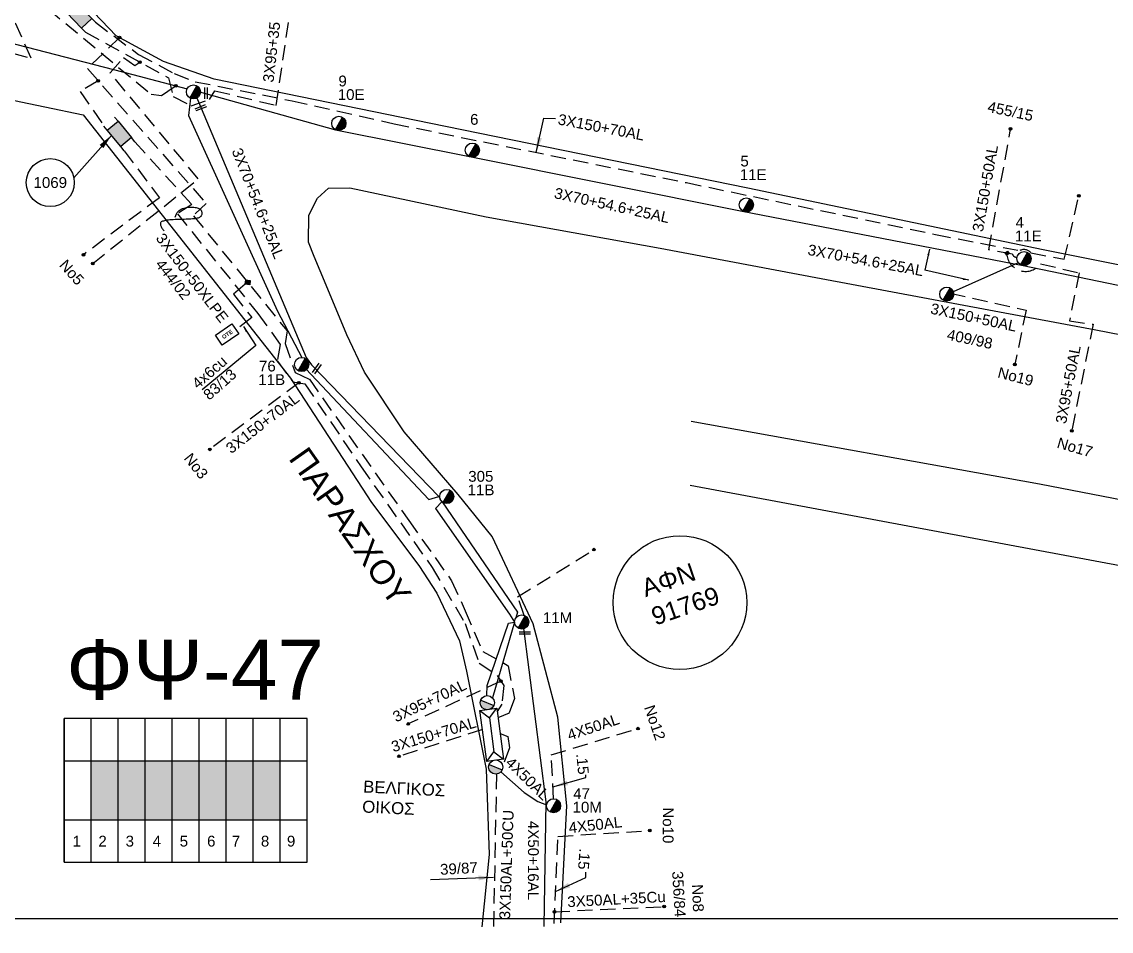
# Model space of a CAD drawing. Header units: millimetres. Extents: x 31 to 3826, y 22 to 1041.
# Drawn here: x 1340.4 to 1522, y 33.8 to 185.4 of the extents above; entities that cross this region are included whole.
import ezdxf
from ezdxf.enums import TextEntityAlignment as Align

# ---------------------------------------------------------------- set-up
doc = ezdxf.new("R2010")
doc.units = ezdxf.units.MM
doc.linetypes.add('DASHED', pattern=[19.05, 12.7, -6.35])
for name, color, linetype in [('Link Box 4 Διευθύνσεων', 7, 'Continuous'), ('Pillar OTE', 7, 'Continuous'), ('Άγνωστα', 7, 'Continuous'), ('Ασφαλειοκιβώτια Χ.Τ 9 αναχωρήσεων', 7, 'Continuous'), ('Γυμνά εναέρια ΧΤ και ΦΟΠ (3Φ)   4x50+16AL', 7, 'Continuous'), ('Επιγραφές - Σχήματα', 7, 'Continuous'), ('Καλώδια ΧΤ   3x150+50AL', 7, 'DASHED'), ('Καλώδια ΧΤ   3x150AL+50CU', 7, 'DASHED'), ('Καλώδια ΧΤ   3x150AL+50XLPE', 7, 'DASHED'), ('Καλώδια ΧΤ   4x6CU', 7, 'DASHED'), ('Μηχανική τομή', 7, 'Continuous'), ('Στύλος ΦΜ', 7, 'Continuous'), ('Στύλος ΦΜ @ 1', 7, 'Continuous'), ('Συνδέσεις', 7, 'Continuous'), ('Συνεστραμμένα ΧΤ   3x70+54.6+25 AL', 7, 'SYN_LINE'), ('Υποσταθμός εναέριος 2 στύλων', 7, 'Continuous'), ('Υποσταθμός πόλεως', 7, 'Continuous'), ('Υπόβαθρο ΔΕΗ', 7, 'Continuous'), ('Υπόγεια Καλώδια Δικτύου ΧΤ   .15', 7, 'DASHED'), ('Υπόγεια καλώδια Δικτύου ΧΤ και Παρ. ΧΤ - 3X150+70 AL', 7, 'DASHED'), ('Υπόγεια καλώδια Παροχών ΧΤ   4x50AL', 7, 'DASHED')]:
    doc.layers.add(name, color=color, linetype=linetype)
doc.styles.get("Standard").update_dxf_attribs({"font": 'arial.ttf'})
doc.linetypes.add('SYN_LINE', pattern='A,0.5,-0.0001,["/\\/\\/\\/",Standard,S=0.1,R=0,X=0,Y=-0.05],-0.25', length=0.7501)
doc.dimstyles.new('ISO-25', dxfattribs={"dimtxt": 2.5, "dimasz": 2.5, "dimexe": 1.25, "dimexo": 0.625, "dimtad": 1, "dimtxsty": 'Standard', "dimcen": 2.5, "dimadec": 0, "dimazin": 0, "dimtfac": 1, "dimtmove": 0, "dimatfit": 3, "dimfxl": 1, "dimarcsym": 0})

# ---------------------------------------------------------------- blocks, each defined once
blk = doc.blocks.new('ΥΠΟΣΤΑΘΜΟΣ ΕΝΑΕΡΙΟΣ ΕΠΙ 2 ΣΤΥΛΩΝ')
at = {"layer": 'Υποσταθμός εναέριος 2 στύλων', "linetype": 'Continuous'}
for points in [[(-11.97, -2.11, 0.574793), (-8.45, -0.07, 0.268822), (-9.64, 1.98)], [(9.68, -2.15, 0.574793), (13.19, -0.1, 0.268822), (12.01, 1.95)]]:
    blk.add_hatch(color=256, dxfattribs=at).paths.add_polyline_path(points)
for p, q in [((-11.97, -2.11), (-9.64, 1.98)), ((9.68, -2.15), (12.01, 1.95))]:
    blk.add_line(p, q, dxfattribs=at)
for centre in [(-10.81, -0.07), (10.84, -0.1)]:
    blk.add_circle(centre, 2.36, dxfattribs=at)
at = {"layer": 'Υποσταθμός πόλεως', "linetype": 'Continuous', "ltscale": 40}
blk.add_lwpolyline([(-8.57, 2.82), (8.57, 2.82), (8.57, -2.82), (-8.57, -2.82)], close=True, dxfattribs=at)
for points in [[(-5.75, 0), (-8.57, 2.82)], [(-8.57, -2.82), (-5.75, 0)], [(-5.75, 0), (5.75, 0)], [(5.75, 0), (8.57, 2.82)], [(8.57, -2.82), (5.75, 0)]]:
    blk.add_lwpolyline(points, dxfattribs=at)
at = {"layer": 'Υποσταθμός εναέριος 2 στύλων', "ltscale": 40, "flags": 1}
for tag, p in [('ΜΕΤΑΣΧΗΜΑΤΙΣΜΟΣ', (14.09, 2.51)), ('ΙΣΧΥΣ', (14.07, -0.28)), ('ΑΡΙΘΜΟΣ', (14.19, -3))]:
    blk.add_attdef(tag, p, '', height=1.8, dxfattribs=at)
blk = doc.blocks.new('ΥΠΑΡΧΩΝ ΤΣΙΜΕΝΤΕΝΙΟΣ ΣΤΥΛΟΣ')
at = {"layer": 'Στύλος ΦΜ'}
blk.add_hatch(color=7, dxfattribs=at).paths.add_polyline_path([(-1.29, -2.28, 0.574793), (2.62, 0, 0.268822), (1.3, 2.27)])
at = {"layer": 'Στύλος ΦΜ', "color": 7}
blk.add_line((-1.29, -2.28), (1.3, 2.27), dxfattribs=at)
blk.add_circle((0, 0), 2.62, dxfattribs=at)
at = {"layer": 'Στύλος ΦΜ', "flags": 4}
for tag, p in [('ΑΡΙΘΜΟΣ', (-4.68, 8.05)), ('ΤΥΠΟΣ', (-4.91, 3.03))]:
    blk.add_attdef(tag, p, '', height=4, dxfattribs=at)
blk = doc.blocks.new('ΜΗΧΑΝΙΚΗ ΤΟΜΗ')
at = {"layer": 'Μηχανική τομή', "ltscale": 40}
for p, q in [((-1.89, 0.78), (1.89, 0.78)), ((1.89, 0), (-1.89, 0))]:
    blk.add_line(p, q, dxfattribs=at)
blk = doc.blocks.new('_ΣΥΝΔΕΣΗ')
at = {"layer": 'Συνδέσεις', "linetype": 'SYN_LINE', "ltscale": 40}
blk.add_hatch(color=256, dxfattribs=at).paths.add_polyline_path([(0.5, -0.01, 1), (-0.5, -0.01, 1)])
at = {"layer": 'Συνδέσεις'}
blk.add_circle((0, -0.01), 0.5, dxfattribs=at)
blk = doc.blocks.new('LINK BOX 4 ΑΝΑΧΩΡΗΣΕΩΝ')
at = {"layer": 'Link Box 4 Διευθύνσεων', "ltscale": 40}
blk.add_hatch(color=256, dxfattribs=at).paths.add_polyline_path([(-3.54, 0), (-3.54, -4.67), (3.54, -4.67), (3.54, 0)])
for p, q in [((-3.54, 0), (-5.33, 0)), ((5.33, 0), (3.54, 0)), ((-3.54, -4.67), (-5.33, -4.67)), ((5.33, -4.67), (3.54, -4.67))]:
    blk.add_line(p, q, dxfattribs=at)
blk.add_lwpolyline([(-3.54, -4.67), (-3.54, 0), (3.54, 0), (3.54, -4.67)], close=True, dxfattribs=at)
blk = doc.blocks.new('ΑΣΦΑΛΕΙΟΚΙΒΩΤΙΟ ΥΠΟΣΤΑΘΜΟΥ 9 ΑΝΑΧΩΡΗΣΕΩΝ')
at = {"layer": 'Ασφαλειοκιβώτια Χ.Τ 9 αναχωρήσεων', "ltscale": 40}
for p, q in [((-23.8, 40.36), (24.02, 40.36)), ((-9.72, 40.36), (-9.72, -40.64)), ((9.94, 40.36), (9.94, -40.64)), ((-23.8, 31.36), (24.02, 31.36)), ((-23.8, 22.36), (24.02, 22.36)), ((-23.8, 13.36), (24.02, 13.36)), ((-23.8, 4.36), (24.02, 4.36)), ((-23.8, -4.64), (24.02, -4.64)), ((-23.8, -13.64), (24.02, -13.64)), ((-23.8, -22.64), (24.02, -22.64)), ((-23.8, -31.64), (24.02, -31.64))]:
    blk.add_line(p, q, dxfattribs=at)
at = {"layer": 'Ασφαλειοκιβώτια Χ.Τ 9 αναχωρήσεων'}
blk.add_lwpolyline([(-23.8, -40.64), (24.02, -40.64), (24.02, 40.36), (-23.8, 40.36)], close=True, dxfattribs=at)
for s, p in [('1', (-18.61, 37.57)), ('2', (-18.61, 29)), ('3', (-18.61, 19.93)), ('4', (-18.61, 10.91)), ('5', (-18.61, 1.89)), ('6', (-18.61, -7.24)), ('7', (-18.61, -15.48)), ('8', (-18.61, -25.17)), ('9', (-18.61, -33.86))]:
    blk.add_text(s, height=3.6, rotation=270, dxfattribs=at).set_placement(p)
at = {"layer": 'Ασφαλειοκιβώτια Χ.Τ 9 αναχωρήσεων', "ltscale": 40}
for tag, height, p in [('ΟΝΟΜΑ', 5, (-0.16, 44.31)), ('ΚΕΙΜΕΝΟ 1', 2, (17.06, 35.59)), ('ΚΕΙΜΕΝΟ 2', 2, (17.06, 26.88)), ('ΚΕΙΜΕΝΟ 3', 2, (17.06, 17.69)), ('ΚΕΙΜΕΝΟ 4', 2, (17.06, 8.71)), ('ΚΕΙΜΕΝΟ 5', 2, (17.06, -0.13)), ('ΚΕΙΜΕΝΟ 6', 2, (17.06, -9.05)), ('ΚΕΙΜΕΝΟ 7', 2, (17.06, -18.13)), ('ΚΕΙΜΕΝΟ 8', 2, (17.06, -26.85)), ('ΚΕΙΜΕΝΟ 9', 2, (17.06, -35.99)), ('ΣΧ', 2, (-0.1, -42.64))]:
    blk.add_attdef(tag, text='', height=height, dxfattribs=at).set_placement(p, align=Align.MIDDLE_CENTER)
blk = doc.blocks.new('TSONTA XT1')
at = {"ltscale": 40}
h = blk.add_hatch(color=256, dxfattribs=at)
h.dxf.hatch_style = 1
h.paths.add_polyline_path([(595.96, 2487.66), (597.07, 2488.77), (595.96, 2489.87), (594.85, 2488.77)])
blk.add_lwpolyline([(594.85, 2488.77), (595.96, 2489.87), (597.07, 2488.77), (595.96, 2487.66)], close=True, dxfattribs=at)
blk = doc.blocks.new('PILLAR ΟΤΕ')
at = {"layer": 'Pillar OTE', "ltscale": 40}
blk.add_lwpolyline([(-3.31, 2.02), (3.39, 2.02), (3.39, -1.99), (-3.31, -1.99)], close=True, dxfattribs=at)
at = {"layer": 'Pillar OTE', "insert": (-1.81, 0.71), "char_height": 1.3575, "width": 109.961, "attachment_point": 1}
blk.add_mtext('{\\fArial|b1|i0|c161|p34;OTE}', dxfattribs=at)

msp = doc.modelspace()

# ---------------------------------------------------------------- hatches: boundary and pattern name
at = {"layer": 'Ασφαλειοκιβώτια Χ.Τ 9 αναχωρήσεων'}
for color, points in [(5, [(1356.5, 62.17), (1352, 62.17), (1352, 52.34), (1356.5, 52.34)]), (85, [(1361, 62.17), (1356.5, 62.17), (1356.5, 52.34), (1361, 52.34)]), (30, [(1365.5, 62.17), (1361, 62.17), (1361, 52.34), (1365.5, 52.34)]), (1, [(1370, 62.17), (1365.5, 62.17), (1365.5, 52.34), (1370, 52.34)]), (133, [(1374.5, 62.17), (1370, 62.17), (1370, 52.34), (1374.5, 52.34)]), (62, [(1379, 62.17), (1374.5, 62.17), (1374.5, 52.34), (1379, 52.34)]), (27, [(1379, 52.34), (1383.5, 52.34), (1383.5, 62.17), (1379, 62.17)])]:
    msp.add_hatch(color=color, dxfattribs=at).paths.add_polyline_path(points)

# ---------------------------------------------------------------- linework, layer by layer
at = {"layer": 'Άγνωστα', "color": 25, "linetype": 'DASHED', "ltscale": 0.2}
for points in [[(1351.02, 183.66), (1364.86, 176.04), (1365.65, 172.89), (1368.63, 171.35), (1371.7, 172.44), (1372.62, 173.88), (1382.84, 171.43), (1385.08, 186.8)], [(1356.7, 182.75), (1351.35, 177.57), (1371.18, 155.07), (1369.03, 153.05), (1384.68, 133.83), (1384.33, 131.75), (1386, 126.89), (1388.36, 125.78), (1404.92, 102.26), (1412.07, 92.19), (1414.35, 87.18), (1417.26, 80.41), (1421.48, 78.04), (1422.54, 72.56), (1421.66, 70.1), (1419.8, 69.37)], [(1352.24, 145.07), (1369.85, 159.18), (1355.13, 176.87), (1357.38, 179.39), (1359.28, 178.08), (1360.11, 178.63)], [(1353.16, 175.52), (1350.18, 173.76), (1354.09, 168)]]:
    msp.add_lwpolyline(points, dxfattribs=at)
at = {"layer": 'Άγνωστα', "color": 62}
msp.add_lwpolyline([(1368.54, 172.61), (1368.23, 169.75), (1383.04, 137.13), (1387.12, 129.42)], dxfattribs=at)
at = {"layer": 'Άγνωστα', "color": 85, "linetype": 'DASHED', "ltscale": 0.2}
for points in [[(1359.28, 165.36), (1368.75, 154.92), (1366.36, 153.37), (1379.79, 136.72), (1383.51, 131.58), (1383.02, 128.78), (1385.61, 125.38), (1387.6, 125.02), (1396.99, 111.18), (1408.83, 94.4), (1414.35, 85.05), (1416.64, 78.45), (1419.68, 76.43), (1420.76, 74.73), (1420.42, 71.61), (1419.67, 70.38)], [(1357.48, 163.88), (1363.36, 156.05), (1350.7, 146.53)], [(1420.3, 75.46), (1404.85, 68.33)]]:
    msp.add_lwpolyline(points, dxfattribs=at)
at = {"layer": 'Άγνωστα'}
for points in [[(1365.98, 152.78), (1366.08, 153.08), (1366.2, 153.34), (1366.33, 153.56), (1366.48, 153.75), (1366.64, 153.9), (1366.82, 154.03), (1367.01, 154.14), (1367.22, 154.23), (1367.44, 154.3), (1367.68, 154.36), (1367.93, 154.41), (1368.18, 154.44), (1368.42, 154.46), (1368.67, 154.47), (1368.9, 154.46), (1369.12, 154.45), (1369.32, 154.42), (1369.5, 154.39), (1369.67, 154.35), (1369.82, 154.29), (1369.95, 154.23), (1370.06, 154.17), (1370.16, 154.09), (1370.24, 154.01), (1370.31, 153.92), (1370.37, 153.83), (1370.4, 153.74), (1370.43, 153.64), (1370.45, 153.54), (1370.45, 153.44), (1370.44, 153.34), (1370.42, 153.25), (1370.39, 153.16), (1370.35, 153.07), (1370.3, 152.99), (1370.24, 152.91), (1370.16, 152.84), (1370.06, 152.77), (1369.95, 152.71), (1369.81, 152.66), (1369.66, 152.61), (1369.48, 152.58), (1369.29, 152.54), (1369.08, 152.52), (1368.86, 152.5), (1368.61, 152.48), (1368.35, 152.46), (1368.08, 152.45), (1367.8, 152.44), (1367.5, 152.43), (1367.2, 152.43), (1366.89, 152.42), (1366.59, 152.41), (1366.28, 152.4), (1365.98, 152.39), (1365.68, 152.37), (1365.4, 152.35), (1365.12, 152.33), (1364.86, 152.31), (1364.62, 152.28), (1364.4, 152.24), (1364.2, 152.21), (1364.02, 152.16), (1363.87, 152.11), (1363.75, 152.06), (1363.66, 152), (1363.59, 151.93), (1363.55, 151.85), (1363.52, 151.77), (1363.52, 151.68), (1363.53, 151.58), (1363.56, 151.47), (1363.6, 151.35), (1363.65, 151.23), (1363.71, 151.1), (1363.79, 150.97), (1363.87, 150.85), (1363.95, 150.73), (1364.04, 150.61), (1364.14, 150.51)], [(1424.27, 86.13), (1424.25, 86.19)]]:
    msp.add_lwpolyline(points, dxfattribs=at)
at = {"layer": 'Άγνωστα', "color": 62, "linetype": 'DASHED', "ltscale": 0.2}
msp.add_lwpolyline([(1504.62, 146.48, 0.676256), (1510.24, 145.04), (1516.67, 143.51), (1515.06, 135.5), (1519.01, 134.95), (1515.44, 117.21)], format="xyb", dxfattribs=at)
at = {"layer": 'Άγνωστα', "color": 5, "linetype": 'DASHED', "ltscale": 0.2}
msp.add_lwpolyline([(1424.16, 86.43), (1423.08, 89.5), (1435.8, 97.39)], dxfattribs=at)
at = {"layer": 'Άγνωστα', "color": 1}
msp.add_lwpolyline([(1420.28, 60.34), (1424.16, 56.88), (1426.46, 55.39), (1427.91, 54.83)], dxfattribs=at)
at = {"layer": 'Άγνωστα', "color": 1, "linetype": 'DASHED', "ltscale": 0.2}
msp.add_lwpolyline([(1429.23, 37.03), (1447.51, 37.89)], dxfattribs=at)
at = {"layer": 'Άγνωστα'}
msp.add_circle((1450.12, 88.56), 11.14, dxfattribs=at)
at = {"layer": 'Γυμνά εναέρια ΧΤ και ΦΟΠ (3Φ)   4x50+16AL', "color": 1}
msp.add_lwpolyline([(1424, 84.68), (1427.77, 55.33), (1427.45, 34.59)], dxfattribs=at)
at = {"layer": 'Επιγραφές - Σχήματα'}
msp.add_lwpolyline([(59.44, 35.9), (2090.36, 35.9), (2090.36, 1038.33), (59.44, 1038.33)], close=True, dxfattribs=at)
at = {"layer": 'Επιγραφές - Σχήματα', "ltscale": 40}
msp.add_lwpolyline([(1379.44, 131.39), (1370.47, 124.04)], dxfattribs=at)
at = {"layer": 'Επιγραφές - Σχήματα', "color": 7}
msp.add_circle((1345.17, 158.56), 4, dxfattribs=at)
at = {"layer": 'Καλώδια ΧΤ   3x150+50AL', "color": 173, "ltscale": 0.2}
msp.add_lwpolyline([(1281.32, 192.19), (1298.91, 190.28), (1316.8, 186.03), (1341.96, 179.32), (1337.36, 189.61), (1345.69, 191.2)], dxfattribs=at)
at = {"layer": 'Καλώδια ΧΤ   3x150+50AL', "color": 62, "ltscale": 0.2}
msp.add_lwpolyline([(1495.19, 140.11), (1507.82, 137.3), (1505.97, 128.23)], dxfattribs=at)
at = {"layer": 'Καλώδια ΧΤ   3x150AL+50CU', "color": 133, "ltscale": 0.2}
for points in [[(1420.16, 66.71), (1421.45, 66.22), (1421.72, 64.36), (1420.59, 61.3)], [(1419.58, 59.98), (1419.01, 33.78)]]:
    msp.add_lwpolyline(points, dxfattribs=at)
at = {"layer": 'Καλώδια ΧΤ   3x150AL+50XLPE', "color": 62, "linetype": 'DASHED', "lineweight": -3, "ltscale": 0.2}
msp.add_lwpolyline([(1506.35, 146.17, -0.416576), (1505.55, 146.65), (1501.62, 147.36), (1505.25, 167.52)], format="xyb", dxfattribs=at)
at = {"layer": 'Καλώδια ΧΤ   4x6CU', "color": 25, "linetype": 'DASHED', "lineweight": -3, "ltscale": 0.2}
msp.add_lwpolyline([(1377.65, 141.61), (1375.7, 139.98), (1378.79, 136.05), (1376.2, 134.09)], dxfattribs=at)
at = {"layer": 'Συνεστραμμένα ΧΤ   3x70+54.6+25 AL', "color": 133, "ltscale": 20}
msp.add_line((1329.84, 184.11), (1358.91, 176.56), dxfattribs=at)
at = {"layer": 'Συνεστραμμένα ΧΤ   3x70+54.6+25 AL', "color": 133, "ltscale": 10}
msp.add_line((1358.91, 176.56), (1367.98, 174.2), dxfattribs=at)
at = {"layer": 'Συνεστραμμένα ΧΤ   3x70+54.6+25 AL', "color": 5, "ltscale": 20}
for p, q in [((1369.41, 173.06), (1387.82, 129.39)), ((1388.7, 128.2), (1409.92, 106.22)), ((1410.51, 105.34), (1423.07, 86.96))]:
    msp.add_line(p, q, dxfattribs=at)
at = {"layer": 'Συνεστραμμένα ΧΤ   3x70+54.6+25 AL', "color": 62, "ltscale": 20}
for p, q in [((1370.03, 173.67), (1392.69, 167.36)), ((1392.69, 167.36), (1415.33, 162.83)), ((1415.33, 162.83), (1460.49, 153.79)), ((1460.49, 153.79), (1507.32, 144.73)), ((1507.32, 144.73), (1556.76, 134.52)), ((1387.77, 127.5), (1408.25, 105.76)), ((1409.41, 104.25), (1421.7, 86.65))]:
    msp.add_line(p, q, dxfattribs=at)
at = {"layer": 'Συνεστραμμένα ΧΤ   3x70+54.6+25 AL', "color": 62, "ltscale": 15}
msp.add_line((1506.53, 145.21), (1495.19, 140.11), dxfattribs=at)
at = {"layer": 'Συνεστραμμένα ΧΤ   3x70+54.6+25 AL', "color": 5, "ltscale": 8}
for p, q in [((1387.82, 129.39), (1388.7, 128.2)), ((1409.92, 106.22), (1410.16, 105.86)), ((1423.07, 86.96), (1422.79, 86.01))]:
    msp.add_line(p, q, dxfattribs=at)
at = {"layer": 'Συνεστραμμένα ΧΤ   3x70+54.6+25 AL', "color": 62, "ltscale": 8}
for p, q in [((1408.25, 105.76), (1409.92, 106.22)), ((1410.47, 105.41), (1409.41, 104.25)), ((1421.7, 86.65), (1422.57, 85.27)), ((1421.58, 85.13), (1422.57, 85.27)), ((1417.95, 73.05), (1418.01, 74.74))]:
    msp.add_line(p, q, dxfattribs=at)
at = {"layer": 'Συνεστραμμένα ΧΤ   3x70+54.6+25 AL', "color": 62, "ltscale": 10}
msp.add_line((1418.01, 74.74), (1421.58, 85.13), dxfattribs=at)
at = {"layer": 'Συνεστραμμένα ΧΤ   3x70+54.6+25 AL', "color": 5, "ltscale": 15}
msp.add_line((1422.57, 85.27), (1418.9, 72.66), dxfattribs=at)
at = {"layer": 'Υπόβαθρο ΔΕΗ'}
for points in [[(1229.18, 195.24), (1350.63, 169.88), (1385.22, 125.99), (1398.74, 105.22), (1406.59, 94.72), (1409.61, 90.14), (1413.36, 82.16), (1414.56, 77.1), (1417.82, 60.8), (1418.31, 46.56), (1417.1, 34.51)], [(1595.14, 130.24), (1556.48, 138.17), (1510.69, 147.33), (1461.45, 157.62), (1411.07, 167.91), (1372.48, 175.8), (1364.02, 178.75), (1356.16, 183.05), (1351.19, 188.19)], [(1430.3, 35.18), (1431.3, 54.7), (1429.77, 69.45), (1425.65, 84.99), (1418.85, 99.55), (1413.19, 106.55), (1404.18, 117), (1397.57, 126.97), (1394.6, 133.18), (1391.15, 141.44), (1389.14, 146.23), (1388.19, 148.62), (1388.28, 153.11), (1389.72, 155.98), (1391.54, 157.61), (1395.08, 157.7), (1417.82, 152.86), (1446.82, 147.65), (1473.65, 142.59), (1519.48, 134.01), (1561.34, 125.88)], [(1552.22, 100.12), (1510.05, 108.31), (1452.03, 118.76)], [(1451.83, 108.15), (1591.93, 81.98), (1577.86, 35.86)]]:
    msp.add_lwpolyline(points, dxfattribs=at)
at = {"layer": 'Υπόγεια Καλώδια Δικτύου ΧΤ   .15', "color": 133, "ltscale": 0.2}
msp.add_lwpolyline([(1347.14, 191.08), (1344.83, 187.5), (1361.97, 173.29), (1363.71, 173.07), (1366.09, 174.7)], dxfattribs=at)
at = {"layer": 'Υπόγεια Καλώδια Δικτύου ΧΤ   .15', "color": 1, "ltscale": 0.2}
for points in [[(1429.08, 55.87), (1428.68, 63.19)], [(1429.14, 35.08), (1429.79, 49.58)]]:
    msp.add_lwpolyline(points, dxfattribs=at)
at = {"layer": 'Υπόγεια καλώδια Δικτύου ΧΤ και Παρ. ΧΤ - 3X150+70 AL', "color": 25, "ltscale": 0.2}
msp.add_lwpolyline([(1352.7, 185.29), (1359.88, 179.93), (1365.84, 176.74), (1369.34, 175.38), (1385.5, 172.19), (1402.47, 168.36), (1451.2, 158.56), (1492.76, 149.91), (1506.77, 147.22, -0.358291), (1508.65, 146.86), (1514.2, 145.79), (1516.64, 156.37)], format="xyb", dxfattribs=at)
at = {"layer": 'Υπόγεια καλώδια Δικτύου ΧΤ και Παρ. ΧΤ - 3X150+70 AL', "color": 85, "ltscale": 0.2}
msp.add_lwpolyline([(1386.61, 125.2), (1371.77, 114.1)], dxfattribs=at)
at = {"layer": 'Υπόγεια καλώδια Δικτύου ΧΤ και Παρ. ΧΤ - 3X150+70 AL', "color": 30, "ltscale": 0.2}
msp.add_lwpolyline([(1417.22, 67.42), (1403.3, 62.94)], dxfattribs=at)
at = {"layer": 'Υπόγεια καλώδια Παροχών ΧΤ   4x50AL', "color": 1, "ltscale": 0.2}
for points in [[(1428.68, 63.19), (1443.14, 67.55)], [(1429.79, 49.58), (1445.09, 50.56)]]:
    msp.add_lwpolyline(points, dxfattribs=at)

# ---------------------------------------------------------------- block references
at = {"layer": 'Link Box 4 Διευθύνσεων'}
for p, xscale, yscale, zscale, rotation in [((1350.84, 187.2), 0.5000000000000553, 0.5000000000000553, 0.5000000000000553, 314.2197567970405), ((1357.59, 167.42), 0.5000000000000346, 0.5000000000000346, 0.5000000000000346, 309.4208030840388)]:
    msp.add_blockref('LINK BOX 4 ΑΝΑΧΩΡΗΣΕΩΝ', p, dxfattribs=dict(at, xscale=xscale, yscale=yscale, zscale=zscale, rotation=rotation))
at = {"layer": 'Pillar OTE', "xscale": 0.4999999999999999, "yscale": 0.4999999999999999, "zscale": 0.4999999999999999, "rotation": 34.51386927444285}
msp.add_blockref('PILLAR ΟΤΕ', (1374.63, 133.21), dxfattribs=at)
at = {"layer": 'Ασφαλειοκιβώτια Χ.Τ 9 αναχωρήσεων', "xscale": 0.5, "yscale": 0.5, "zscale": 0.5, "rotation": 90}
msp.add_blockref('ΑΣΦΑΛΕΙΟΚΙΒΩΤΙΟ ΥΠΟΣΤΑΘΜΟΥ 9 ΑΝΑΧΩΡΗΣΕΩΝ', (1367.69, 57.2), dxfattribs=at)
at = {"layer": 'Μηχανική τομή'}
for p, xscale, yscale, zscale, rotation in [((1370.94, 173.46), 0.5000000000001118, 0.5000000000001118, 0.5000000000001118, 270.9333419989323), ((1370.33, 170.86), 0.4999999999999947, 0.4999999999999947, 0.4999999999999947, 21.87158741229331), ((1389.46, 127.69), 0.5000000000001462, 0.5000000000001462, 0.5000000000001462, 234.0706109269963)]:
    msp.add_blockref('ΜΗΧΑΝΙΚΗ ΤΟΜΗ', p, dxfattribs=dict(at, xscale=xscale, yscale=yscale, zscale=zscale, rotation=rotation))
at = {"layer": 'Μηχανική τομή', "xscale": 0.5, "yscale": 0.5, "zscale": 0.5}
msp.add_blockref('ΜΗΧΑΝΙΚΗ ΤΟΜΗ', (1424.3, 83.29), dxfattribs=at)
at = {"layer": 'Στύλος ΦΜ @ 1', "ltscale": 40}
ref = msp.add_blockref('ΥΠΑΡΧΩΝ ΤΣΙΜΕΝΤΕΝΙΟΣ ΣΤΥΛΟΣ', (1393.27, 168.43), dxfattribs=dict(at, xscale=0.4499999999998181, yscale=0.4499999999998181, zscale=0.4499999999998181))
ref.add_attrib('ΤΥΠΟΣ', '10E', (1393.09, 172.33), dxfattribs={"layer": 'Στύλος ΦΜ', "height": 1.8, "flags": 4})
ref.add_attrib('ΑΡΙΘΜΟΣ', '9', (1393.2, 174.6), dxfattribs={"layer": 'Στύλος ΦΜ', "height": 1.8, "flags": 4})
at = {"layer": 'Στύλος ΦΜ @ 1', "ltscale": 40, "xscale": 0.4499999999998181, "yscale": 0.4499999999998181, "zscale": 0.4499999999998181}
for p in [(1369.04, 173.68), (1494.61, 139.97)]:
    msp.add_blockref('ΥΠΑΡΧΩΝ ΤΣΙΜΕΝΤΕΝΙΟΣ ΣΤΥΛΟΣ', p, dxfattribs=at)
at = {"layer": 'Στύλος ΦΜ @ 1', "ltscale": 40}
ref = msp.add_blockref('ΥΠΑΡΧΩΝ ΤΣΙΜΕΝΤΕΝΙΟΣ ΣΤΥΛΟΣ', (1415.53, 163.97), dxfattribs=dict(at, xscale=0.4499999999998181, yscale=0.4499999999998181, zscale=0.4499999999998181))
ref.add_attrib('ΤΥΠΟΣ', '6', (1415.15, 168.2), dxfattribs={"layer": 'Στύλος ΦΜ', "height": 1.8, "flags": 4})
ref = msp.add_blockref('ΥΠΑΡΧΩΝ ΤΣΙΜΕΝΤΕΝΙΟΣ ΣΤΥΛΟΣ', (1461.2, 154.85), dxfattribs=dict(at, xscale=0.4499999999998181, yscale=0.4499999999998181, zscale=0.4499999999998181))
ref.add_attrib('ΤΥΠΟΣ', '11E', (1460.1, 158.99), dxfattribs={"layer": 'Στύλος ΦΜ', "height": 1.8, "flags": 4})
ref.add_attrib('ΑΡΙΘΜΟΣ', '5', (1460.21, 161.25), dxfattribs={"layer": 'Στύλος ΦΜ', "height": 1.8, "flags": 4})
ref = msp.add_blockref('ΥΠΑΡΧΩΝ ΤΣΙΜΕΝΤΕΝΙΟΣ ΣΤΥΛΟΣ', (1507.49, 145.89), dxfattribs=dict(at, xscale=0.4499999999998181, yscale=0.4499999999998181, zscale=0.4499999999998181))
ref.add_attrib('ΤΥΠΟΣ', '11E', (1505.97, 148.77), dxfattribs={"layer": 'Στύλος ΦΜ', "height": 1.8, "flags": 4})
ref.add_attrib('ΑΡΙΘΜΟΣ', '4', (1506.08, 151.03), dxfattribs={"layer": 'Στύλος ΦΜ', "height": 1.8, "flags": 4})
ref = msp.add_blockref('ΥΠΑΡΧΩΝ ΤΣΙΜΕΝΤΕΝΙΟΣ ΣΤΥΛΟΣ', (1387.07, 128.24), dxfattribs=dict(at, xscale=0.4499999999998181, yscale=0.4499999999998181, zscale=0.4499999999998181))
ref.add_attrib('ΤΥΠΟΣ', '11B', (1379.85, 124.82), dxfattribs={"layer": 'Στύλος ΦΜ', "height": 1.8, "flags": 4})
ref.add_attrib('ΑΡΙΘΜΟΣ', '76', (1379.96, 127.08), dxfattribs={"layer": 'Στύλος ΦΜ', "height": 1.8, "flags": 4})
ref = msp.add_blockref('ΥΠΑΡΧΩΝ ΤΣΙΜΕΝΤΕΝΙΟΣ ΣΤΥΛΟΣ', (1411.27, 106.24), dxfattribs=dict(at, xscale=0.4499999999998181, yscale=0.4499999999998181, zscale=0.4499999999998181))
ref.add_attrib('ΤΥΠΟΣ', '11B', (1414.74, 106.44), dxfattribs={"layer": 'Στύλος ΦΜ', "height": 1.8, "flags": 4})
ref.add_attrib('ΑΡΙΘΜΟΣ', '305', (1414.84, 108.7), dxfattribs={"layer": 'Στύλος ΦΜ', "height": 1.8, "flags": 4})
ref = msp.add_blockref('ΥΠΑΡΧΩΝ ΤΣΙΜΕΝΤΕΝΙΟΣ ΣΤΥΛΟΣ', (1423.75, 85.33), dxfattribs=dict(at, xscale=0.4499999999998181, yscale=0.4499999999998181, zscale=0.4499999999998181))
ref.add_attrib('ΤΥΠΟΣ', '11M', (1427.28, 85.13), dxfattribs={"layer": 'Στύλος ΦΜ', "height": 1.8, "flags": 4})
ref = msp.add_blockref('ΥΠΑΡΧΩΝ ΤΣΙΜΕΝΤΕΝΙΟΣ ΣΤΥΛΟΣ', (1429.07, 54.69), dxfattribs=dict(at, xscale=0.4499999999998181, yscale=0.4499999999998181, zscale=0.4499999999998181))
ref.add_attrib('ΤΥΠΟΣ', '10M', (1432.23, 53.56), dxfattribs={"layer": 'Στύλος ΦΜ', "height": 1.8, "flags": 4})
ref.add_attrib('ΑΡΙΘΜΟΣ', '47', (1432.34, 55.82), dxfattribs={"layer": 'Στύλος ΦΜ', "height": 1.8, "flags": 4})
at = {"layer": 'Συνδέσεις', "xscale": 0.4499999999998181, "yscale": 0.4499999999998181, "zscale": 0.4499999999998181}
for p in [(1356.7, 182.75), (1360.11, 178.63), (1353.16, 175.52), (1366.09, 174.7), (1505.25, 167.52), (1516.64, 156.37), (1350.7, 146.53), (1352.24, 145.07), (1505.97, 128.23), (1386.61, 125.2), (1515.44, 117.21), (1371.77, 114.1), (1435.8, 97.39), (1420.3, 75.46), (1404.85, 68.33), (1443.14, 67.55), (1403.3, 62.94), (1445.09, 50.56), (1429.23, 37.03), (1447.51, 37.89)]:
    msp.add_blockref('_ΣΥΝΔΕΣΗ', p, dxfattribs=at)
at = {"layer": 'Συνδέσεις'}
for p, xscale, yscale, zscale, rotation in [((1188.61, -573.9), 0.3075184835441075, 0.3075184835441075, 0.3075184835441075, 349.7866575865601), ((254.3, -368.36), 0.4822789967898313, 0.4822789967898313, 0.4822789967898313, 307.8888386664078)]:
    msp.add_blockref('TSONTA XT1', p, dxfattribs=dict(at, xscale=xscale, yscale=yscale, zscale=zscale, rotation=rotation))
at = {"layer": 'Υποσταθμός εναέριος 2 στύλων', "xscale": 0.5000000000000365, "yscale": 0.5000000000000365, "zscale": 0.5000000000000365, "rotation": 277.5296486308861}
msp.add_blockref('ΥΠΟΣΤΑΘΜΟΣ ΕΝΑΕΡΙΟΣ ΕΠΙ 2 ΣΤΥΛΩΝ', (1418.76, 66.52), dxfattribs=at)

# ---------------------------------------------------------------- texts
at = {"layer": 'Άγνωστα', "color": 7, "char_height": 1.8, "width": 168.3718, "attachment_point": 1}
for s, insert, rotation in [('3X95+35', (1380.59, 175.39), 83.5118), ('3X150+50XLPE', (1364.09, 150.36), 307.4085), ('3X95+50AL', (1512.72, 118.6), 79.2223), ('3X95+70AL', (1402.03, 70.19), 25.2567), ('3X50AL+35Cu', (1431.3, 39.58), 3.09)]:
    msp.add_mtext(s, dxfattribs=dict(at, insert=insert, rotation=rotation))
at = {"layer": 'Γυμνά εναέρια ΧΤ και ΦΟΠ (3Φ)   4x50+16AL', "color": 7, "insert": (1426.61, 52.17), "char_height": 1.8, "width": 168.3718, "attachment_point": 1, "rotation": 269.8749}
msp.add_mtext('4X50+16AL', dxfattribs=at)
at = {"layer": 'Επιγραφές - Σχήματα', "color": 7, "char_height": 1.8, "width": 168.3718, "attachment_point": 1}
for s, insert, rotation in [('455/15', (1501.66, 172.14), 348.0613), ('No5', (1347.9, 145.93), 311.5344), ('444/02', (1363.99, 146.02), 308.1512), ('409/98', (1494.89, 134.16), 348.0613), ('No19', (1503.41, 127.85), 345.4788), ('No17', (1513.34, 116.14), 343.9132), ('No3', (1368.74, 113.69), 308.5677), ('No12', (1445.84, 71.68), 288.8698), ('No10', (1449.09, 54.42), 269.753), ('39/87', (1410.1, 44.97), 3.094), ('356/84', (1450.62, 43.86), 273.5644), ('No8', (1453.95, 41.64), 272.1135)]:
    msp.add_mtext(s, dxfattribs=dict(at, insert=insert, rotation=rotation))
at = {"layer": 'Επιγραφές - Σχήματα', "color": 7, "insert": (1345.17, 158.56), "char_height": 1.8, "width": 168.3718, "attachment_point": 5}
msp.add_mtext('1069', dxfattribs=at)
at = {"layer": 'Επιγραφές - Σχήματα', "width": 157.7424, "attachment_point": 1}
for s, insert, char_height, rotation in [('\\pt12;ΠΑΡΑΣΧΟΥ', (1388.05, 114.88), 4, 305.1177), ('ΑΦΝ\\P91769', (1443.41, 92.27), 3, 18.9876), ('\\pt6;ΒΕΛΓΙΚΟΣ\\PΟΙΚΟΣ', (1397.39, 58.91), 2, 357.2353)]:
    msp.add_mtext(s, dxfattribs=dict(at, insert=insert, char_height=char_height, rotation=rotation))
at = {"layer": 'Επιγραφές - Σχήματα', "insert": (1347.8, 82.39), "char_height": 10, "width": 103.4348, "attachment_point": 1}
msp.add_mtext('ΦΨ-47', dxfattribs=at)
at = {"layer": 'Καλώδια ΧΤ   3x150+50AL', "color": 7, "char_height": 1.8, "width": 168.3718, "attachment_point": 1}
for insert, rotation in [((1498.86, 150.57), 80), ((1492.14, 138.51), 347.9544)]:
    msp.add_mtext('3X150+50AL', dxfattribs=dict(at, insert=insert, rotation=rotation))
at = {"layer": 'Καλώδια ΧΤ   3x150AL+50CU', "color": 7, "insert": (1420.01, 35.8), "char_height": 1.8, "width": 168.3718, "attachment_point": 1, "rotation": 88.0656}
msp.add_mtext('3X150AL+50CU', dxfattribs=at)
at = {"layer": 'Συνεστραμμένα ΧΤ   3x70+54.6+25 AL', "color": 7}
for rotation, p in [(291.5394, (1375.38, 163.87)), (347.5907, (1429.05, 156)), (349.4245, (1471.32, 146.54))]:
    msp.add_text('3X70+54.6+25AL', height=1.8, rotation=rotation, dxfattribs=at).set_placement(p)
at = {"layer": 'Υπόγεια Καλώδια Δικτύου ΧΤ   .15', "color": 7, "char_height": 1.8, "width": 168.3718, "attachment_point": 1}
for insert, rotation in [((1434.64, 63.48), 275.5256), ((1435.2, 47.47), 265.6365)]:
    msp.add_mtext('.15', dxfattribs=dict(at, insert=insert, rotation=rotation))
at = {"layer": 'Υπόγεια καλώδια Δικτύου ΧΤ και Παρ. ΧΤ - 3X150+70 AL', "color": 7, "char_height": 1.8, "width": 168.3718, "attachment_point": 1}
for insert, rotation in [((1430.01, 170.05), 349.2459), ((1374.22, 114.71), 37.7931), ((1401.82, 65.33), 16.7134)]:
    msp.add_mtext('3X150+70AL', dxfattribs=dict(at, insert=insert, rotation=rotation))
at = {"layer": 'Υπόγεια καλώδια Παροχών ΧΤ   4x50AL', "color": 7, "char_height": 1.8, "width": 168.3718, "attachment_point": 1}
for s, insert, rotation in [('4x6cu', (1368.59, 125.42), 41.2809), ('83/13', (1370.47, 123.54), 41.2809), ('4X50AL', (1431.15, 67.26), 18.4186), ('4X50AL', (1422.16, 62.99), 315.7912), ('4X50AL', (1431.48, 51.9), 6.5516)]:
    msp.add_mtext(s, dxfattribs=dict(at, insert=insert, rotation=rotation))

# ---------------------------------------------------------------- leaders
at = {"layer": 'Επιγραφές - Σχήματα'}
for points in [[(1426.19, 163.6), (1427.45, 169.32), (1429.37, 169.25)], [(1355.37, 166.44), (1349.08, 159.38)], [(1428.97, 57.82), (1434.45, 59.41), (1434.47, 59.85)], [(1429.38, 40.39), (1434.42, 42.75), (1434.47, 43.61)], [(1419.06, 42.76), (1408.56, 42.35)]]:
    msp.add_leader(points, dimstyle='ISO-25', override={"dimgap": 0.625, "dimtad": 0}, dxfattribs=at)
at = {"layer": 'Επιγραφές - Σχήματα', "ltscale": 40}
for points in [[(1491.75, 147.45), (1490.94, 143.98)], [(1498.29, 142.28), (1490.94, 143.98)], [(1377.36, 134.55), (1379.44, 131.39)]]:
    msp.add_leader(points, dimstyle='ISO-25', override={"dimasz": 1, "dimtad": 0}, dxfattribs=at)

doc.saveas('drawing.dxf')
